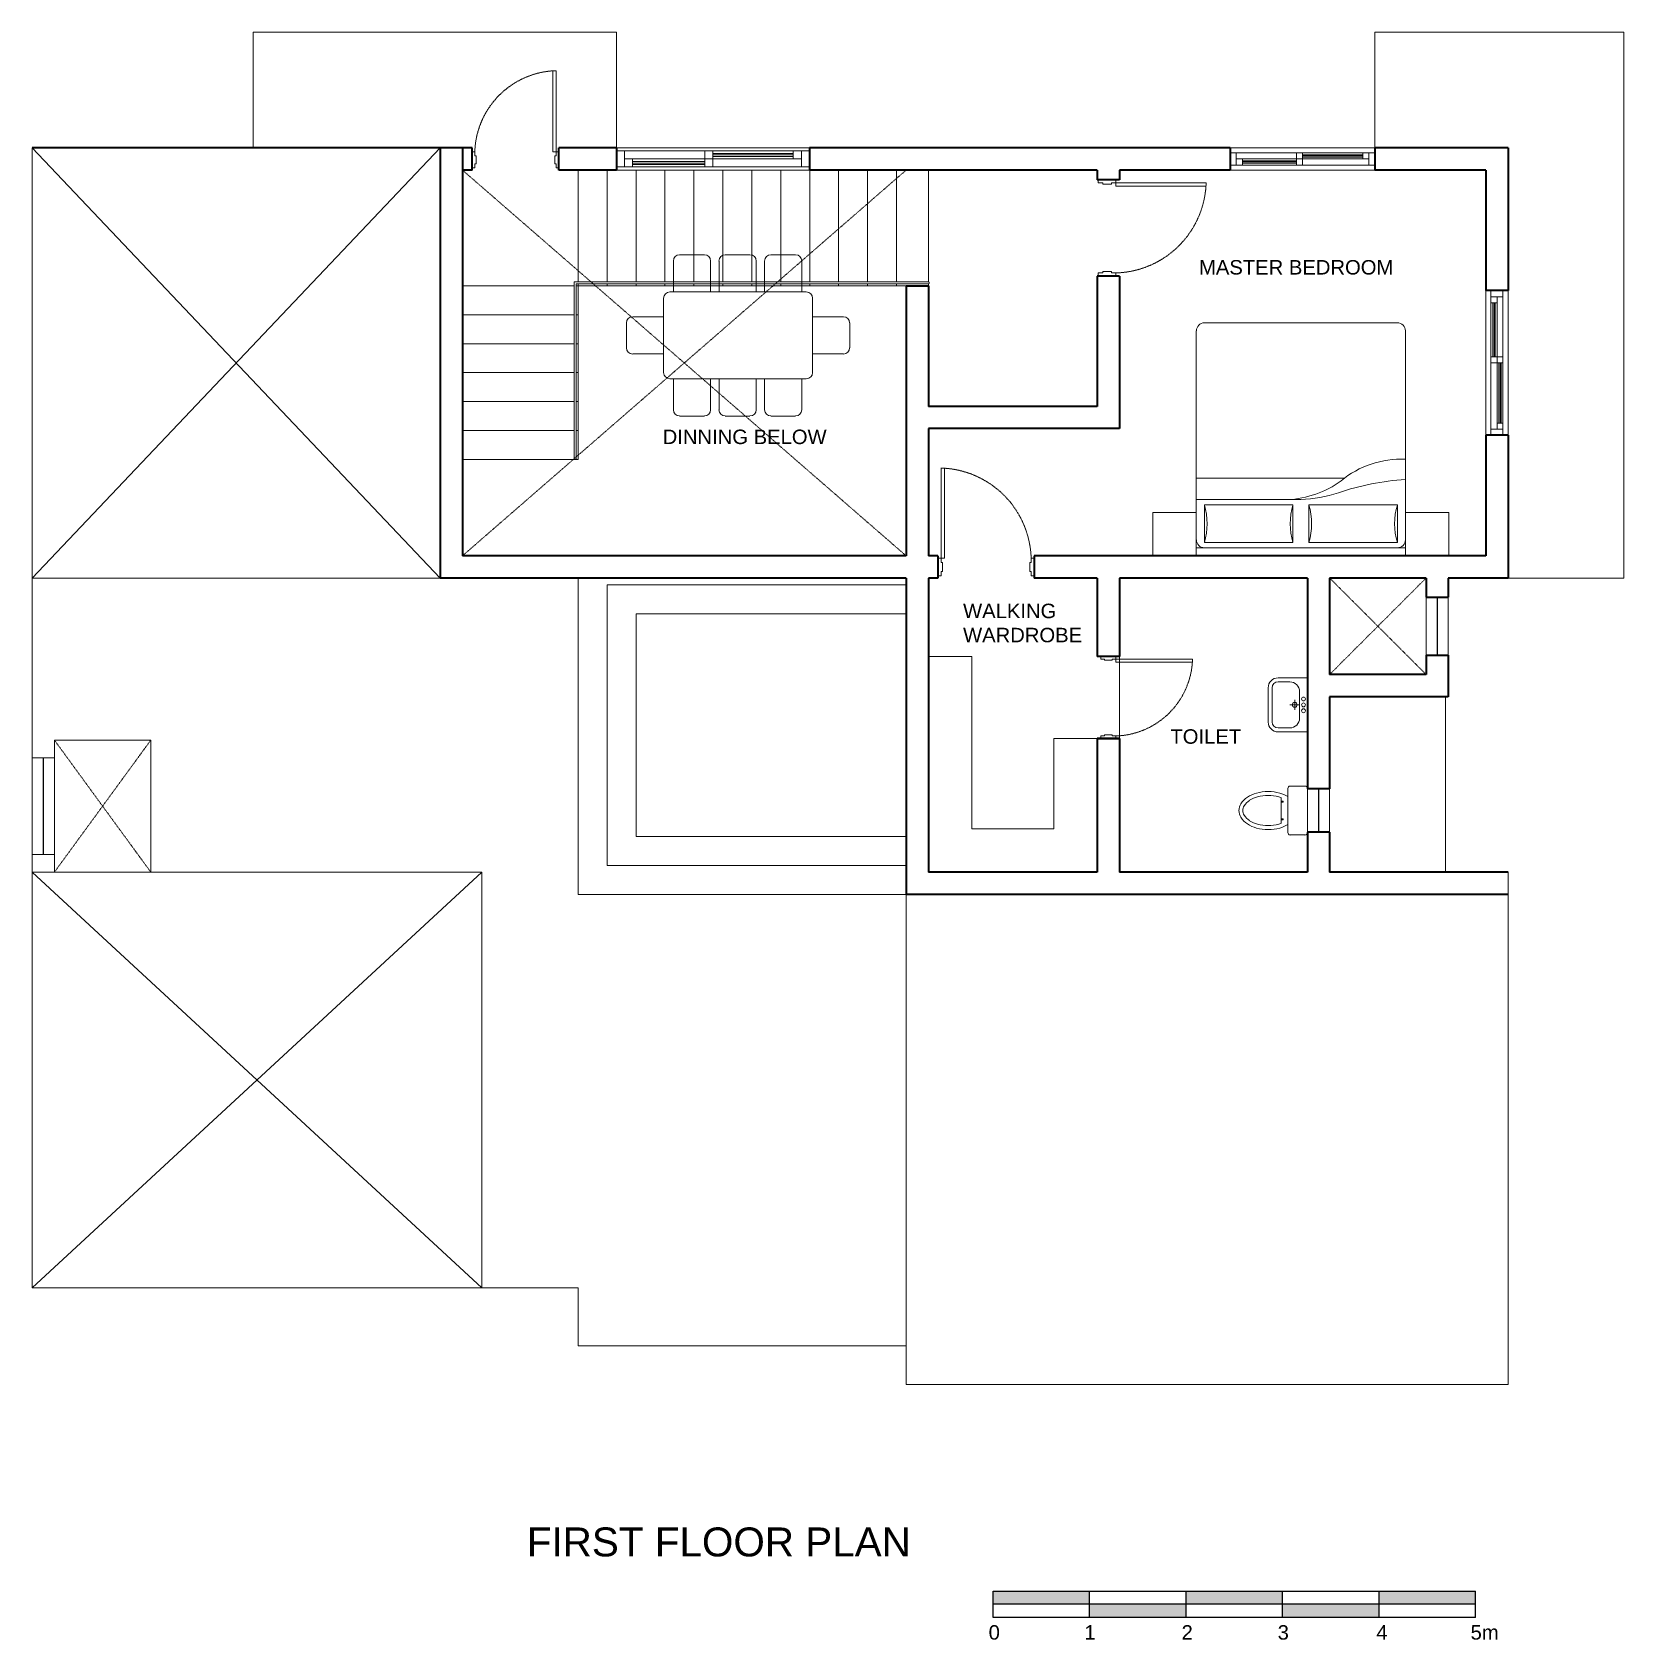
# Model space of a CAD drawing. Header units: millimetres. Extents: x -229 to 17271, y 13784 to 83060.
# Drawn here: x 7 to 16507, y 34681 to 51350 of the extents above; entities that cross this region are included whole.
import ezdxf

# ---------------------------------------------------------------- set-up
doc = ezdxf.new("R2010")
doc.units = ezdxf.units.MM
doc.linetypes.add('HIDDEN', pattern=[9.525, 6.35, -3.175])
for name, color, linetype, lineweight in [('ABOVE-DOTTED', 11, 'HIDDEN', 15), ('ELE 1', 140, 'Continuous', 20), ('ELE 2', 180, 'Continuous', 13), ('FURN', 40, 'Continuous', 9), ('SILL', 253, 'Continuous', 15), ('wall', 20, 'Continuous', 35)]:
    doc.layers.add(name, color=color, linetype=linetype, lineweight=lineweight)
doc.layers.add('FUR', color=33, linetype='Continuous', lineweight=9, transparency=0.2)
doc.styles.get("Standard").update_dxf_attribs({"font": 'arial.ttf'})

msp = doc.modelspace()

# ---------------------------------------------------------------- hatches: boundary and pattern name
h = msp.add_hatch(color=256)
h.dxf.hatch_style = 1
h.paths.add_polyline_path([(10969, 35050), (10969, 35187), (9969, 35187), (9969, 35050)])
h.paths.add_polyline_path([(10969, 35050), (10969, 34914), (11969, 34914), (11969, 35050)])
h.paths.add_polyline_path([(12969, 35050), (12969, 35187), (11969, 35187), (11969, 35050)])
h.paths.add_polyline_path([(12969, 35050), (12969, 34914), (13969, 34914), (13969, 35050)])
h.paths.add_polyline_path([(13969, 35187), (13969, 35050), (14969, 35050), (14969, 35187)])

# ---------------------------------------------------------------- linework, layer by layer
for p, q in [((6064, 50150), (6064, 49920)), ((8064, 50150), (8064, 49920)), ((14572, 45490), (14572, 44890)), ((122, 43825), (122, 42825)), ((13342, 43505), (13342, 43055)), ((9969, 35187), (14969, 35187)), ((9969, 34914), (9969, 35187)), ((10969, 34914), (10969, 35187)), ((11969, 34914), (11969, 35187)), ((12969, 34914), (12969, 35187)), ((13969, 34914), (13969, 35187)), ((14969, 34914), (14969, 35187)), ((14969, 35050), (9969, 35050)), ((14969, 34914), (9969, 34914))]:
    msp.add_line(p, q)
at = {"layer": 'ABOVE-DOTTED'}
for p, q in [((9067, 45920), (4467, 49920)), ((4467, 45920), (9067, 49920)), ((14457, 45690), (13457, 44690)), ((14457, 44690), (13457, 45690)), ((1237, 44010), (237, 42640)), ((1237, 42640), (237, 44010))]:
    msp.add_line(p, q, dxfattribs=at)
for centre, radius, start, end in [((5464, 50082), 869, 91.7421, 178.2579), ((11213, 49817), 964, 271.7421, 358.2579), ((9399, 45867), 964, 1.7421, 88.2579), ((11215, 44873), 821, 271.7421, 358.2579)]:
    msp.add_arc(centre, radius, start, end, dxfattribs=at)
at = {"layer": 'ELE 1'}
for p, q in [((5405, 50108), (5405, 50950)), ((5438, 50108), (5438, 50950)), ((5426, 49985), (5426, 50067)), ((5426, 50067), (5438, 50067)), ((5438, 50067), (5438, 50108)), ((5438, 50108), (5467, 50108)), ((5467, 50108), (5467, 49944)), ((5438, 49985), (5426, 49985)), ((5438, 49944), (5438, 49985)), ((5467, 49944), (5438, 49944)), ((11242, 49820), (11059, 49820)), ((11059, 49820), (11059, 49788)), ((11059, 49788), (11105, 49788)), ((11105, 49788), (11105, 49774)), ((11105, 49774), (11196, 49774)), ((11196, 49774), (11196, 49788)), ((11196, 49788), (11242, 49788)), ((11242, 49788), (11242, 49820)), ((11242, 49788), (12176, 49788)), ((11242, 49752), (12175, 49752)), ((9429, 45896), (9429, 46831)), ((9465, 45896), (9465, 46830)), ((9397, 45896), (9397, 45714)), ((9429, 45896), (9397, 45896)), ((9429, 45851), (9429, 45896)), ((9442, 45851), (9429, 45851)), ((9442, 45759), (9442, 45851)), ((9397, 45714), (9429, 45714)), ((9429, 45714), (9429, 45759)), ((9429, 45759), (9442, 45759)), ((9067, 45620), (5967, 45620)), ((5967, 45620), (5967, 42710)), ((9067, 45320), (6267, 45320)), ((6267, 45320), (6267, 43010)), ((11239, 44875), (11084, 44875)), ((11084, 44875), (11084, 44848)), ((11084, 44848), (11123, 44848)), ((11123, 44848), (11123, 44837)), ((11201, 44837), (11201, 44848)), ((11201, 44848), (11239, 44848)), ((11239, 44848), (11239, 44875)), ((11239, 44848), (12035, 44848)), ((11123, 44837), (11201, 44837)), ((11239, 44817), (12034, 44817)), ((14657, 44460), (14657, 42640)), ((9067, 43010), (6267, 43010)), ((9067, 42710), (5967, 42710))]:
    msp.add_line(p, q, dxfattribs=at)
for points in [[(4567, 50108), (4567, 49944), (4596, 49944), (4596, 49985), (4608, 49985), (4608, 50067), (4596, 50067), (4596, 50108)], [(11242, 48822), (11059, 48822), (11059, 48854), (11105, 48854), (11105, 48867), (11196, 48867), (11196, 48854), (11242, 48854)], [(10395, 45896), (10395, 45714), (10363, 45714), (10363, 45759), (10349, 45759), (10349, 45851), (10363, 45851), (10363, 45896)], [(11239, 44025), (11084, 44025), (11084, 44053), (11123, 44053), (11123, 44064), (11201, 44064), (11201, 44053), (11239, 44053)]]:
    msp.add_lwpolyline(points, close=True, dxfattribs=at)
for points in [[(5438, 50108), (5405, 50108)], [(11242, 49788), (11242, 49752)], [(9429, 45896), (9465, 45896)], [(11239, 44848), (11239, 44817)]]:
    msp.add_lwpolyline(points, dxfattribs=at)
at = {"layer": 'ELE 2'}
for p, q in [((6064, 51350), (2297, 51350)), ((2297, 51350), (2297, 50150)), ((6064, 51350), (6064, 50150)), ((13927, 50150), (13927, 51350)), ((13927, 51350), (16507, 51350)), ((16507, 45690), (16507, 51350)), ((7, 50150), (7, 43825)), ((4237, 45690), (7, 50150)), ((4237, 50150), (7, 45690)), ((5667, 49920), (5667, 48760)), ((5967, 48760), (5967, 49920)), ((6267, 48760), (6267, 49920)), ((6567, 48760), (6567, 49920)), ((6867, 48760), (6867, 49920)), ((7167, 48760), (7167, 49920)), ((7467, 48760), (7467, 49920)), ((7767, 48760), (7767, 49920)), ((8067, 48760), (8067, 49920)), ((8367, 48760), (8367, 49920)), ((8667, 48760), (8667, 49920)), ((8967, 48760), (8967, 49920)), ((9297, 48760), (9297, 49920)), ((5627, 48720), (4467, 48720)), ((5627, 48760), (5627, 46920)), ((5627, 48760), (6267, 48760)), ((5647, 48740), (5647, 46920)), ((5647, 48740), (6267, 48740)), ((5667, 48720), (5647, 48720)), ((5667, 48740), (5667, 46920)), ((5667, 48720), (6267, 48720)), ((5967, 48720), (5967, 48740)), ((6267, 48760), (9297, 48760)), ((6267, 48720), (6267, 48740)), ((6267, 48740), (9297, 48740)), ((6267, 48720), (9067, 48720)), ((6567, 48720), (6567, 48740)), ((6867, 48720), (6867, 48740)), ((7167, 48720), (7167, 48740)), ((7467, 48720), (7467, 48740)), ((7767, 48720), (7767, 48740)), ((8067, 48720), (8067, 48740)), ((8367, 48720), (8367, 48740)), ((8667, 48720), (8667, 48740)), ((8967, 48720), (8967, 48740)), ((9297, 48720), (9297, 48740)), ((4467, 48420), (5627, 48420)), ((5647, 48420), (5667, 48420)), ((4467, 48120), (5627, 48120)), ((5647, 48120), (5667, 48120)), ((4467, 47820), (5627, 47820)), ((5647, 47820), (5667, 47820)), ((4467, 47520), (5627, 47520)), ((5647, 47520), (5667, 47520)), ((4467, 47220), (5627, 47220)), ((5647, 47220), (5667, 47220)), ((4467, 46920), (5667, 46920)), ((5667, 45920), (9067, 45920)), ((4237, 45690), (7, 45690)), ((5667, 45690), (5667, 42410)), ((15307, 45690), (16507, 45690)), ((1237, 44010), (237, 44010)), ((237, 44010), (237, 43825)), ((1237, 44010), (1237, 42640)), ((237, 43825), (7, 43825)), ((7, 42825), (7, 38330)), ((237, 42825), (7, 42825)), ((237, 42825), (237, 42640)), ((4667, 42640), (7, 38330)), ((4667, 38330), (7, 42640)), ((1237, 42640), (237, 42640)), ((15307, 42640), (15307, 37330)), ((9067, 42410), (5667, 42410)), ((9067, 42410), (9067, 37730)), ((5667, 38330), (7, 38330)), ((5667, 38330), (5667, 37730)), ((5667, 37730), (9067, 37730)), ((9067, 37730), (9067, 37330)), ((9067, 37330), (15307, 37330))]:
    msp.add_line(p, q, dxfattribs=at)
msp.add_lwpolyline([(4667, 38330), (7, 38330), (7, 42640), (4667, 42640)], close=True, dxfattribs=at)
msp.add_arc((9297, 48750), 10, 270, 90, dxfattribs=at)
at = {"layer": 'FUR'}
for p, q in [((7064, 50118), (6064, 50118)), ((6064, 50118), (6147, 50118)), ((6064, 50118), (6064, 49952)), ((6147, 50118), (6147, 49952)), ((6147, 50118), (6147, 49952)), ((6147, 50118), (6147, 49952)), ((6231, 50035), (6147, 50035)), ((6231, 50035), (6231, 49952)), ((6981, 50035), (6231, 50035)), ((6231, 50010), (6981, 50010)), ((8064, 50118), (6981, 50118)), ((6981, 49952), (6981, 50118)), ((7981, 50035), (6981, 50035)), ((7064, 50035), (7064, 50118)), ((7897, 50093), (7064, 50093)), ((7897, 50077), (7064, 50077)), ((7897, 50060), (7064, 50060)), ((7064, 49952), (7064, 50035)), ((7897, 50118), (7897, 50035)), ((7981, 50118), (7981, 49952)), ((7981, 50118), (7981, 49952)), ((8064, 49952), (8064, 50118)), ((13177, 50097), (12427, 50097)), ((12427, 50097), (12489, 50097)), ((12427, 50097), (12427, 49972)), ((12489, 50097), (12489, 49972)), ((12489, 50097), (12489, 49972)), ((12489, 50097), (12489, 49972)), ((12552, 50035), (12489, 50035)), ((12552, 50035), (12552, 49972)), ((13114, 50035), (12552, 50035)), ((12552, 50016), (13114, 50016)), ((13927, 50097), (13114, 50097)), ((13114, 49972), (13114, 50097)), ((13864, 50035), (13114, 50035)), ((13177, 50035), (13177, 50097)), ((13802, 50079), (13177, 50079)), ((13802, 50066), (13177, 50066)), ((13802, 50054), (13177, 50054)), ((13177, 49972), (13177, 50035)), ((13802, 50097), (13802, 50035)), ((13864, 50097), (13864, 49972)), ((13864, 50097), (13864, 49972)), ((13927, 49972), (13927, 50097)), ((6064, 49952), (6231, 49952)), ((6147, 49952), (6064, 49952)), ((7064, 49952), (6147, 49952)), ((6231, 49993), (6981, 49993)), ((6231, 49977), (6981, 49977)), ((7064, 49952), (8064, 49952)), ((7981, 49952), (8064, 49952)), ((12427, 49972), (12552, 49972)), ((12489, 49972), (12427, 49972)), ((13177, 49972), (12489, 49972)), ((12552, 50004), (13114, 50004)), ((12552, 49991), (13114, 49991)), ((13177, 49972), (13927, 49972)), ((13864, 49972), (13927, 49972)), ((15129, 48670), (15129, 48545)), ((15129, 48607), (15129, 48670)), ((15254, 48670), (15129, 48670)), ((15129, 47920), (15129, 48607)), ((15254, 48607), (15129, 48607)), ((15254, 48607), (15129, 48607)), ((15254, 48607), (15129, 48607)), ((15192, 48545), (15129, 48545)), ((15148, 48545), (15148, 47982)), ((15161, 48545), (15161, 47982)), ((15173, 48545), (15173, 47982)), ((15192, 48545), (15192, 48607)), ((15192, 47982), (15192, 48545)), ((15254, 47920), (15254, 48670)), ((15254, 48670), (15254, 48607)), ((15129, 47982), (15254, 47982)), ((15129, 47920), (15129, 47170)), ((15129, 47920), (15192, 47920)), ((15192, 47232), (15192, 47982)), ((15192, 47920), (15254, 47920)), ((15211, 47295), (15211, 47920)), ((15223, 47295), (15223, 47920)), ((15236, 47295), (15236, 47920)), ((15254, 47170), (15254, 47982)), ((15129, 47232), (15129, 47170)), ((15254, 47232), (15129, 47232)), ((15254, 47232), (15129, 47232)), ((15254, 47295), (15192, 47295)), ((15129, 47170), (15254, 47170))]:
    msp.add_line(p, q, dxfattribs=at)
at = {"layer": 'FURN', "ltscale": 6}
for p, q in [((6718, 49042), (6975, 49042)), ((7191, 49042), (7448, 49042)), ((7664, 49042), (7921, 49042)), ((6654, 48656), (6654, 48977)), ((7040, 48977), (7040, 48656)), ((7127, 48656), (7127, 48977)), ((7513, 48977), (7513, 48656)), ((7600, 48656), (7600, 48977)), ((7986, 48977), (7986, 48656)), ((6553, 48592), (6553, 47820)), ((8032, 48656), (6617, 48656)), ((7040, 48656), (6654, 48656)), ((7986, 48656), (7600, 48656)), ((8096, 47820), (8096, 48592)), ((6232, 48399), (6553, 48399)), ((6553, 48399), (6553, 48013)), ((8417, 48399), (8096, 48399)), ((8096, 48399), (8096, 48013)), ((6167, 48077), (6167, 48335)), ((8482, 48077), (8482, 48335)), ((6553, 48013), (6232, 48013)), ((8096, 48013), (8417, 48013)), ((6617, 47756), (8032, 47756)), ((6654, 47756), (6654, 47435)), ((7040, 47756), (6654, 47756)), ((7040, 47435), (7040, 47756)), ((7127, 47756), (7127, 47435)), ((7513, 47435), (7513, 47756)), ((7986, 47756), (7600, 47756)), ((7600, 47756), (7600, 47435)), ((7986, 47435), (7986, 47756)), ((6718, 47370), (6975, 47370)), ((7191, 47370), (7448, 47370)), ((7664, 47370), (7921, 47370))]:
    msp.add_line(p, q, dxfattribs=at)
at = {"layer": 'FURN'}
for p, q in [((12075, 46087), (12075, 48253)), ((12159, 48337), (14159, 48337)), ((14242, 48253), (14242, 46087)), ((13603, 46726), (12075, 46726)), ((13159, 46503), (12075, 46503)), ((12159, 46448), (12159, 46059)), ((13075, 46448), (12159, 46448)), ((13075, 46059), (13075, 46448)), ((14159, 46448), (13242, 46448)), ((13242, 46448), (13242, 46059)), ((14159, 46059), (14159, 46448)), ((12159, 46059), (13075, 46059)), ((13242, 46059), (14159, 46059)), ((14242, 46003), (12075, 46003)), ((12075, 46003), (12075, 45920)), ((14242, 45920), (12075, 45920)), ((14242, 46003), (14242, 45920)), ((9297, 44878), (9747, 44878)), ((9747, 44878), (9747, 43090)), ((12820, 44553), (12820, 44197)), ((12861, 44553), (12861, 44197)), ((13227, 44654), (12922, 44654)), ((13044, 44614), (12922, 44614)), ((13145, 44238), (13145, 44512)), ((13227, 44095), (13227, 44654)), ((13044, 44375), (13145, 44375)), ((13095, 44426), (13095, 44324)), ((10597, 44025), (10597, 43090)), ((10597, 44025), (11047, 44025)), ((12922, 44136), (13044, 44136)), ((12922, 44095), (13227, 44095)), ((13024, 43051), (13024, 43508)), ((13049, 43533), (13201, 43533)), ((13227, 43508), (13227, 43051)), ((12953, 43145), (12953, 43414)), ((12976, 43377), (12953, 43377)), ((12953, 43377), (12953, 43367)), ((12953, 43367), (12976, 43367)), ((12976, 43367), (12976, 43377)), ((12953, 43192), (12976, 43192)), ((12953, 43182), (12953, 43192)), ((12976, 43182), (12953, 43182)), ((12976, 43192), (12976, 43182)), ((10597, 43090), (9747, 43090)), ((13201, 43026), (13049, 43026))]:
    msp.add_line(p, q, dxfattribs=at)
for points in [[(12075, 46370), (12075, 45920), (11625, 45920), (11625, 46370)], [(14242, 46370), (14242, 45920), (14692, 45920), (14692, 46370)]]:
    msp.add_lwpolyline(points, close=True, dxfattribs=at)
for centre, radius in [((13095, 44375), 25.4), ((13186, 44436), 20.3), ((13186, 44375), 20.3), ((13186, 44314), 20.3)]:
    msp.add_circle(centre, radius, dxfattribs=at)
at = {"layer": 'FURN', "ltscale": 6}
for centre, start, end in [((6718, 48977), 90, 180), ((6975, 48977), 0, 90), ((7191, 48977), 90, 180), ((7448, 48977), 0, 90), ((7664, 48977), 90, 180), ((7921, 48977), 0, 90), ((6617, 48592), 90, 180), ((8032, 48592), 0, 90), ((6232, 48335), 90, 180), ((8417, 48335), 0, 90), ((6232, 48077), 180, 270), ((8417, 48077), 270, 0), ((6617, 47820), 180, 270), ((8032, 47820), 270, 0), ((6718, 47435), 180, 270), ((6975, 47435), 270, 0), ((7191, 47435), 180, 270), ((7448, 47435), 270, 0), ((7664, 47435), 180, 270), ((7921, 47435), 270, 0)]:
    msp.add_arc(centre, 64.3, start, end, dxfattribs=at)
at = {"layer": 'FURN'}
for centre, radius, start, end in [((12159, 48253), 83.3, 90, 180), ((14159, 48253), 83.3, 0, 90), ((14200, 45941), 982, 87.5673, 129.5461), ((12975, 47523), 1021, 272.5398, 306.0403), ((14392, 44154), 2562, 93.3665, 109.2534), ((13063, 48164), 1664, 273.3065, 286.9429), ((11492, 46253), 694, 343.7398, 16.2602), ((13742, 46253), 694, 163.7398, 196.2602), ((12575, 46253), 694, 343.7398, 16.2602), ((14825, 46253), 694, 163.7398, 196.2602), ((12159, 46087), 83.3, 180, 270), ((14159, 46087), 83.3, 270, 0), ((12922, 44553), 102, 90, 180), ((12922, 44553), 61, 90, 180), ((13044, 44512), 102, 0, 90), ((12922, 44197), 102, 180, 270), ((12922, 44197), 61, 180, 270), ((13044, 44238), 102, 270, 0), ((13049, 43508), 25.4, 90, 180), ((13201, 43508), 25.4, 0, 90), ((12648, 43280), 131, 147.5002, 180), ((12730, 43227), 229, 123.0315, 147.5002), ((12730, 43227), 188, 123.0315, 147.5002), ((12784, 43144), 328, 105.0731, 123.0315), ((12784, 43144), 288, 105.0731, 123.0315), ((12820, 43012), 465, 90, 105.0731), ((12820, 43012), 424, 90, 105.0731), ((12820, 43012), 465, 74.9269, 90), ((12820, 43012), 424, 74.9269, 90), ((12855, 43144), 288, 70.176, 74.9269), ((12855, 43144), 328, 59.0966, 74.9269), ((12648, 43280), 131, 180, 212.4998), ((12730, 43332), 229, 212.4998, 236.9685), ((12648, 43280), 90.6, 147.5002, 180), ((12648, 43280), 90.6, 180, 212.4998), ((12730, 43332), 188, 212.4998, 236.9685), ((12784, 43415), 288, 236.9685, 254.9269), ((12784, 43415), 328, 236.9685, 254.9269), ((12820, 43547), 465, 254.9269, 270), ((12820, 43547), 424, 254.9269, 270), ((12820, 43547), 424, 270, 285.0731), ((12820, 43547), 465, 270, 285.0731), ((12855, 43415), 288, 285.0731, 289.824), ((12855, 43415), 328, 285.0731, 300.9034), ((13049, 43051), 25.4, 180, 270), ((13201, 43051), 25.4, 270, 0)]:
    msp.add_arc(centre, radius, start, end, dxfattribs=at)
at = {"layer": 'SILL'}
for p, q in [((6064, 50150), (8064, 50150)), ((12427, 50150), (13927, 50150)), ((6064, 49920), (8064, 49920)), ((12427, 49920), (13927, 49920)), ((15077, 48670), (15077, 47170)), ((15307, 48670), (15307, 47170)), ((14457, 45490), (14457, 44890)), ((14687, 45490), (14687, 44890)), ((11277, 44875), (11277, 44025)), ((7, 43825), (7, 42825)), ((237, 43825), (237, 42825)), ((13227, 43505), (13227, 43055)), ((13457, 43505), (13457, 43055))]:
    msp.add_line(p, q, dxfattribs=at)
at = {"layer": 'wall'}
for p, q in [((4237, 50150), (7, 50150)), ((4567, 50150), (4237, 50150)), ((4237, 50150), (4237, 45690)), ((4467, 50150), (4467, 45920)), ((4567, 49920), (4567, 50150)), ((6064, 50150), (5467, 50150)), ((5467, 49920), (5467, 50150)), ((6064, 50150), (6064, 49920)), ((12427, 50150), (8064, 50150)), ((8064, 50150), (8064, 49920)), ((12427, 50150), (12427, 49920)), ((15307, 50150), (13927, 50150)), ((13927, 50150), (13927, 49920)), ((15307, 50150), (15307, 48670)), ((4567, 49920), (4467, 49920)), ((6064, 49920), (5467, 49920)), ((11047, 49920), (8064, 49920)), ((11047, 49920), (11047, 49820)), ((12427, 49920), (11277, 49920)), ((11277, 49920), (11277, 49820)), ((15077, 49920), (13927, 49920)), ((15077, 49920), (15077, 48670)), ((11277, 49820), (11047, 49820)), ((9067, 48720), (9297, 48720)), ((9067, 48720), (9067, 45920)), ((9297, 48720), (9297, 47470)), ((11277, 48820), (11047, 48820)), ((11047, 48820), (11047, 47470)), ((11277, 48820), (11277, 47240)), ((15307, 48670), (15077, 48670)), ((11047, 47470), (9297, 47470)), ((11277, 47240), (9297, 47240)), ((9297, 47240), (9297, 45920)), ((15077, 47170), (15077, 45920)), ((15307, 47170), (15077, 47170)), ((15307, 47170), (15307, 45690)), ((9067, 45920), (4467, 45920)), ((9397, 45920), (9297, 45920)), ((9397, 45920), (9397, 45690)), ((15077, 45920), (10395, 45920)), ((10395, 45920), (10395, 45690)), ((9067, 45690), (4237, 45690)), ((9067, 45690), (9067, 42410)), ((9397, 45690), (9297, 45690)), ((9397, 45690), (9297, 45690)), ((9297, 45690), (9297, 42640)), ((11047, 45690), (10395, 45690)), ((10395, 45690), (10395, 45690)), ((11047, 45690), (11047, 44875)), ((13227, 45690), (11277, 45690)), ((11277, 45690), (11277, 44875)), ((13227, 45690), (13227, 43505)), ((14457, 45690), (13457, 45690)), ((13457, 45690), (13457, 44690)), ((14457, 45690), (14457, 45490)), ((15307, 45690), (14687, 45690)), ((14687, 45690), (14687, 45490)), ((14457, 45490), (14687, 45490)), ((11277, 44875), (11047, 44875)), ((14457, 44890), (14457, 44690)), ((14457, 44890), (14687, 44890)), ((14687, 44890), (14687, 44460)), ((14457, 44690), (13457, 44690)), ((14687, 44460), (13457, 44460)), ((13457, 44460), (13457, 43505)), ((11277, 44025), (11047, 44025)), ((11047, 44025), (11277, 44025)), ((11047, 44025), (11047, 42640)), ((11277, 44025), (11277, 42640)), ((13457, 43505), (13227, 43505)), ((13457, 43055), (13227, 43055)), ((13227, 43055), (13227, 42640)), ((13457, 43055), (13457, 42640)), ((11047, 42640), (9297, 42640)), ((13227, 42640), (11277, 42640)), ((15307, 42640), (13457, 42640)), ((15307, 42410), (9067, 42410))]:
    msp.add_line(p, q, dxfattribs=at)

# ---------------------------------------------------------------- texts
msp.add_text('FIRST FLOOR PLAN ', height=300).set_placement((5134, 35546))
at = {"char_height": 150, "attachment_point": 1}
for s, insert in [('MASTER BEDROOM', (12103, 48987)), ('DINNING BELOW ', (6543, 47229)), ('WALKING WARDROBE', (9657, 45424)), ('TOILET', (11806, 44122)), ('0 ', (9922, 34833)), ('1', (10914, 34833)), ('2', (11922, 34833)), ('3', (12918, 34833)), ('4 ', (13941, 34833)), ('5m ', (14918, 34833))]:
    msp.add_mtext_dynamic_manual_height_columns(s, width=2047.87, gutter_width=12.5, heights=[0], dxfattribs=dict(at, insert=insert))

doc.saveas('drawing.dxf')
